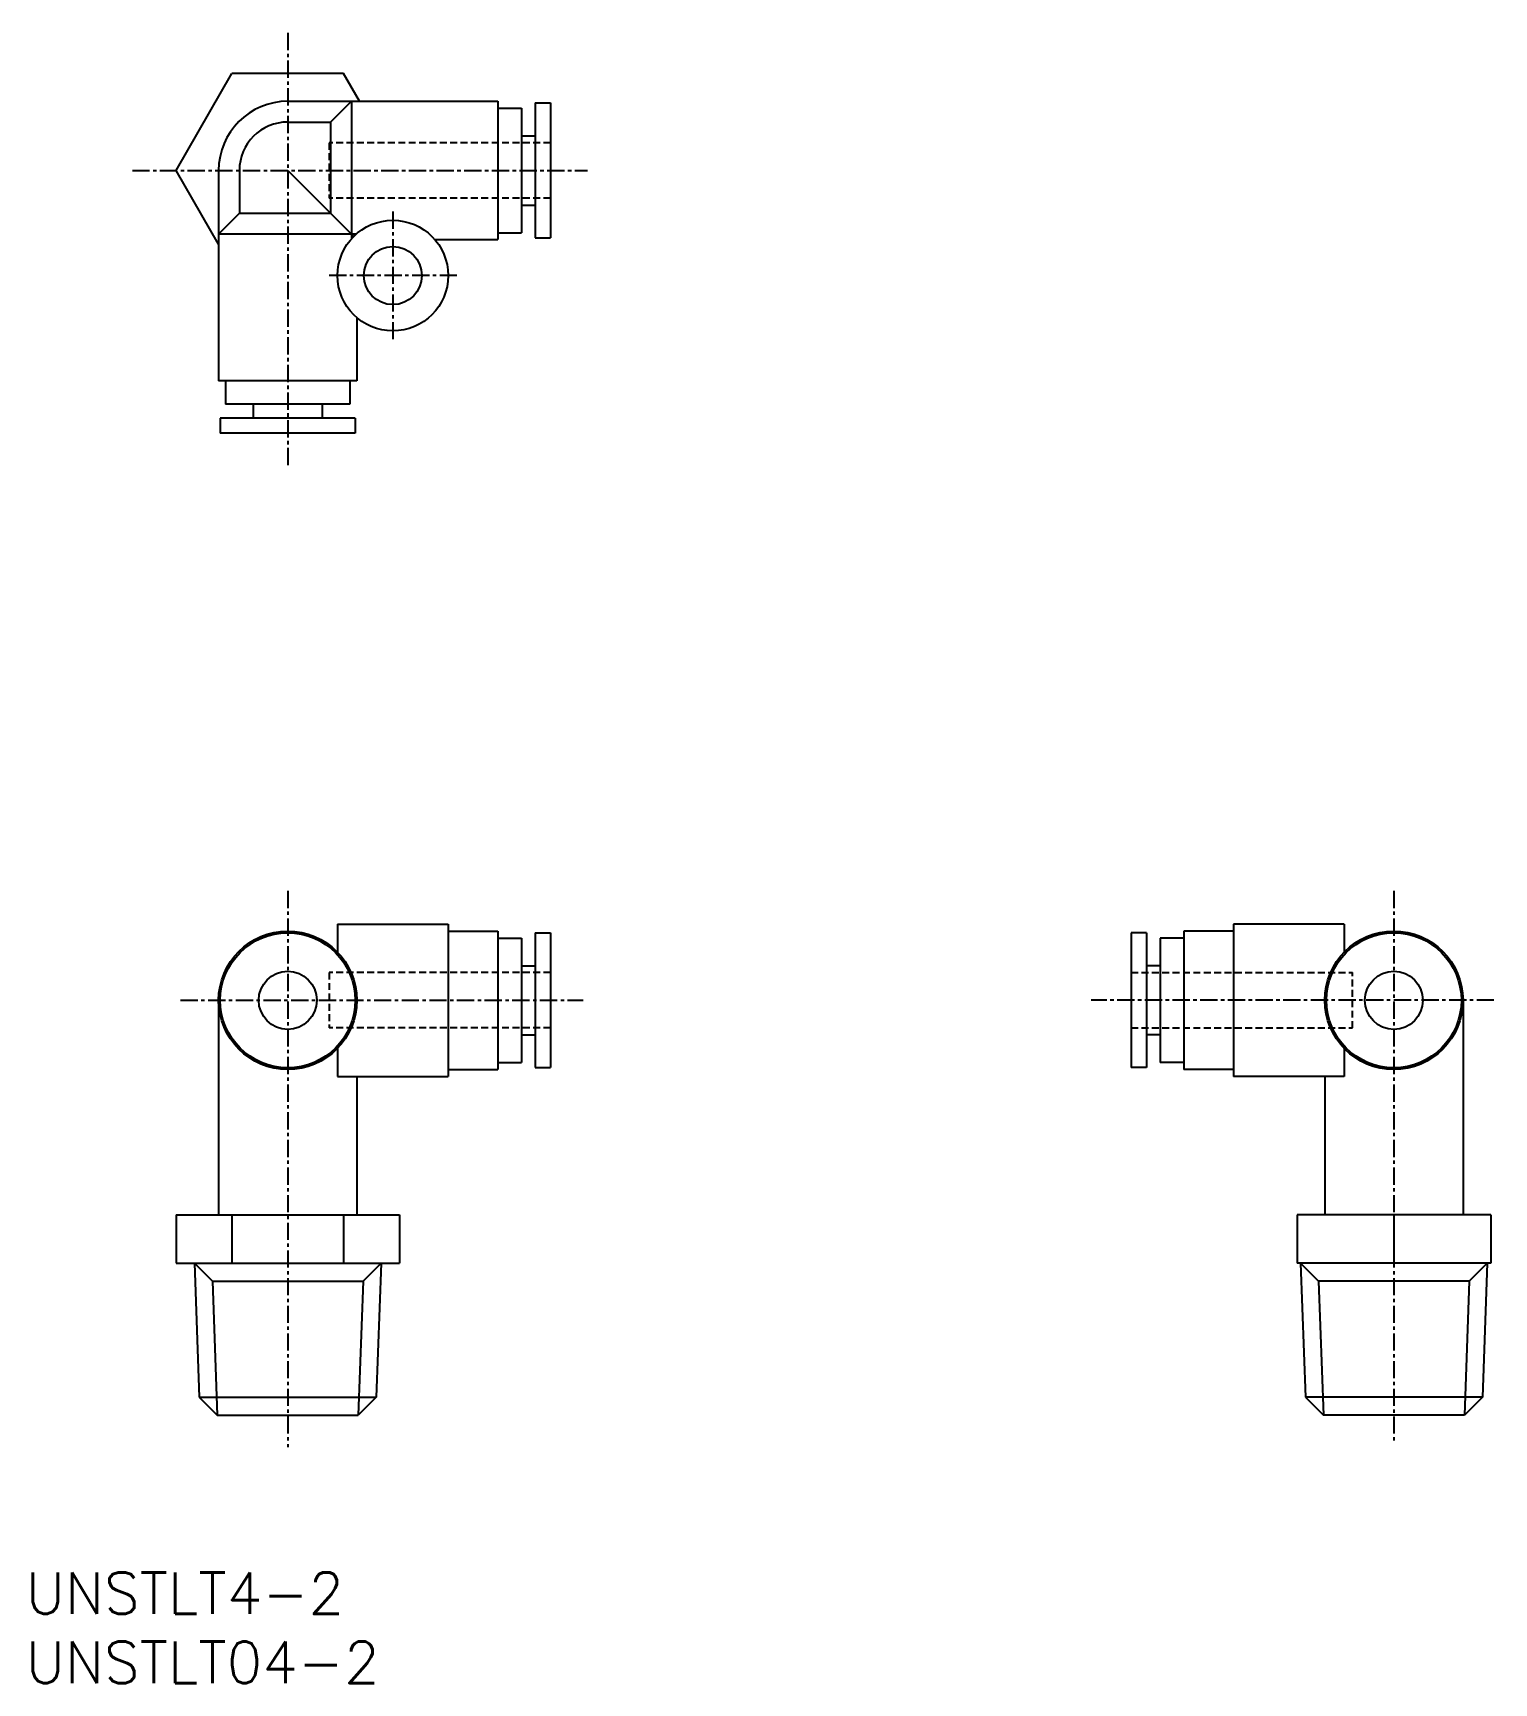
# Model space of a CAD drawing. Extents: x 1 to 106, y 0 to 119.
import ezdxf

# ---------------------------------------------------------------- set-up
doc = ezdxf.new("R2010")
doc.units = 0
doc.linetypes.add('CENTER', pattern=[2, 1.25, -0.25, 0.25, -0.25])
doc.linetypes.add('DASHED', pattern=[0.75, 0.5, -0.25])
doc.layers.get('0').update_dxf_attribs({"linetype": 'CONTINUOUS'})
doc.layers.add('CENTER', color=1, linetype='CENTER')
doc.styles.get("Standard").update_dxf_attribs({"font": 'txt.shx'})

# ---------------------------------------------------------------- blocks, each defined once
blk = doc.blocks.new('*U8')
at = {"color": 7, "linetype": 'CONTINUOUS'}
blk.add_text('UNSTLT04-2', height=3, dxfattribs=at).set_placement((0, 0))
blk = doc.blocks.new('*U9')
at = {"color": 7, "linetype": 'CONTINUOUS'}
blk.add_text('UNSTLT4-2', height=3, dxfattribs=at).set_placement((0, 5))

msp = doc.modelspace()

# ---------------------------------------------------------------- linework, layer by layer
at = {"color": 7, "linetype": 'CONTINUOUS'}
for p, q in [((10.86, 109.36), (14.9, 116.36)), ((22.98, 116.36), (14.9, 116.36)), ((24.14, 114.36), (22.98, 116.36)), ((18.94, 114.36), (34.14, 114.36)), ((23.54, 114.36), (22.04, 112.86)), ((23.54, 114.36), (23.54, 104.41)), ((34.14, 114.36), (34.14, 104.36)), ((34.14, 113.86), (35.84, 113.86)), ((35.84, 113.86), (35.84, 104.86)), ((36.84, 114.24), (36.84, 104.49)), ((36.84, 114.24), (37.94, 114.24)), ((37.94, 114.24), (37.94, 104.49)), ((18.94, 112.86), (22.04, 112.86)), ((22.04, 112.86), (22.04, 106.26)), ((35.84, 111.86), (36.84, 111.86)), ((13.94, 104.02), (10.86, 109.36)), ((13.94, 109.36), (13.94, 94.16)), ((15.44, 109.36), (15.44, 106.26)), ((18.94, 109.36), (23.71, 104.59)), ((13.94, 104.76), (15.44, 106.26)), ((15.44, 106.26), (22.04, 106.26)), ((35.84, 106.86), (36.84, 106.86)), ((23.89, 104.76), (13.94, 104.76)), ((29.58, 104.36), (34.14, 104.36)), ((34.14, 104.86), (35.84, 104.86)), ((36.84, 104.49), (37.94, 104.49)), ((23.94, 98.72), (23.94, 94.16)), ((23.94, 94.16), (13.94, 94.16)), ((14.44, 94.16), (14.44, 92.46)), ((23.44, 94.16), (23.44, 92.46)), ((23.44, 92.46), (14.44, 92.46)), ((16.44, 92.46), (16.44, 91.46)), ((21.44, 92.46), (21.44, 91.46)), ((14.06, 91.46), (14.06, 90.36)), ((23.81, 91.46), (14.06, 91.46)), ((23.81, 91.46), (23.81, 90.36)), ((23.81, 90.36), (14.06, 90.36)), ((22.54, 54.86), (22.54, 52.83)), ((22.54, 54.86), (30.54, 54.86)), ((30.54, 54.86), (30.54, 43.86)), ((30.54, 54.36), (34.14, 54.36)), ((34.14, 54.36), (34.14, 44.36)), ((34.14, 53.86), (35.84, 53.86)), ((35.84, 53.86), (35.84, 44.86)), ((36.84, 54.24), (36.84, 44.49)), ((36.84, 54.24), (37.94, 54.24)), ((37.94, 54.24), (37.94, 44.49)), ((81.04, 54.24), (79.94, 54.24)), ((79.94, 54.24), (79.94, 44.49)), ((81.04, 54.24), (81.04, 44.49)), ((83.74, 53.86), (82.04, 53.86)), ((82.04, 53.86), (82.04, 44.86)), ((87.34, 54.36), (83.74, 54.36)), ((83.74, 54.36), (83.74, 44.36)), ((87.34, 54.86), (87.34, 43.86)), ((95.34, 54.86), (87.34, 54.86)), ((95.34, 54.86), (95.34, 52.83)), ((22.51, 52.86), (22.54, 52.86)), ((95.37, 52.86), (95.34, 52.86)), ((35.84, 51.86), (36.84, 51.86)), ((82.04, 51.86), (81.04, 51.86)), ((13.94, 49.36), (13.94, 33.86)), ((103.94, 49.36), (103.94, 33.86)), ((35.84, 46.86), (36.84, 46.86)), ((82.04, 46.86), (81.04, 46.86)), ((22.54, 45.89), (22.54, 43.86)), ((95.34, 45.89), (95.34, 43.86)), ((30.54, 44.36), (34.14, 44.36)), ((34.14, 44.86), (35.84, 44.86)), ((36.84, 44.49), (37.94, 44.49)), ((81.04, 44.49), (79.94, 44.49)), ((83.74, 44.86), (82.04, 44.86)), ((87.34, 44.36), (83.74, 44.36)), ((22.54, 43.86), (30.54, 43.86)), ((23.94, 43.86), (23.94, 33.86)), ((95.34, 43.86), (87.34, 43.86)), ((93.94, 43.86), (93.94, 33.86)), ((10.86, 33.86), (27.02, 33.86)), ((10.86, 33.86), (10.86, 30.36)), ((14.9, 33.86), (14.9, 30.36)), ((22.98, 33.86), (22.98, 30.36)), ((27.02, 33.86), (27.02, 30.36)), ((91.94, 33.86), (91.94, 30.36)), ((105.94, 33.86), (91.94, 33.86)), ((98.94, 33.86), (98.94, 30.36)), ((105.94, 33.86), (105.94, 30.36)), ((10.86, 30.36), (27.02, 30.36)), ((12.19, 30.36), (13.49, 29.06)), ((12.19, 30.36), (12.54, 20.66)), ((25.69, 30.36), (24.39, 29.06)), ((25.69, 30.36), (25.34, 20.66)), ((105.94, 30.36), (91.94, 30.36)), ((92.19, 30.36), (93.49, 29.06)), ((92.19, 30.36), (92.54, 20.66)), ((105.69, 30.36), (104.39, 29.06)), ((105.69, 30.36), (105.34, 20.66)), ((13.49, 29.06), (24.39, 29.06)), ((13.49, 29.06), (13.84, 19.36)), ((24.39, 29.06), (24.04, 19.36)), ((104.39, 29.06), (93.49, 29.06)), ((93.49, 29.06), (93.84, 19.36)), ((104.39, 29.06), (104.04, 19.36)), ((12.54, 20.66), (13.84, 19.36)), ((12.54, 20.66), (25.34, 20.66)), ((25.34, 20.66), (24.04, 19.36)), ((92.54, 20.66), (93.84, 19.36)), ((105.34, 20.66), (92.54, 20.66)), ((105.34, 20.66), (104.04, 19.36)), ((13.84, 19.36), (24.04, 19.36)), ((104.04, 19.36), (93.84, 19.36))]:
    msp.add_line(p, q, dxfattribs=at)
at = {"color": 3, "linetype": 'DASHED'}
for p, q in [((37.94, 111.36), (21.94, 111.36)), ((21.94, 111.36), (21.94, 107.36)), ((37.94, 107.36), (21.94, 107.36)), ((37.94, 51.36), (21.94, 51.36)), ((21.94, 51.36), (21.94, 47.36)), ((79.94, 51.36), (95.94, 51.36)), ((95.94, 47.36), (95.94, 51.36)), ((37.94, 47.36), (21.94, 47.36)), ((79.94, 47.36), (95.94, 47.36))]:
    msp.add_line(p, q, dxfattribs=at)
at = {"color": 7, "linetype": 'CONTINUOUS'}
for centre, radius in [((26.54, 101.76), 4), ((26.54, 101.76), 2.1), ((18.94, 49.36), 5), ((18.94, 49.36), 4.88), ((98.94, 49.36), 5), ((98.94, 49.36), 4.88), ((18.94, 49.36), 2.1), ((98.94, 49.36), 2.1)]:
    msp.add_circle(centre, radius, dxfattribs=at)
for radius in [5, 3.5]:
    msp.add_arc((18.94, 109.36), radius, 90, 180, dxfattribs=at)
at = {"layer": 'CENTER', "color": 1, "linetype": 'CENTER'}
for p, q in [((18.94, 119.3), (18.94, 87.95)), ((7.7, 109.36), (40.63, 109.36)), ((26.54, 106.4), (26.54, 97.12)), ((31.18, 101.76), (21.9, 101.76)), ((18.94, 57.28), (18.94, 17.06)), ((98.94, 57.28), (98.94, 17.38)), ((11.18, 49.36), (40.31, 49.36)), ((106.18, 49.36), (77.05, 49.36))]:
    msp.add_line(p, q, dxfattribs=at)

# ---------------------------------------------------------------- block references
at = {"color": 7, "linetype": 'CONTINUOUS'}
for name in ['*U9', '*U8']:
    msp.add_blockref(name, (0, 0), dxfattribs=at)

doc.saveas('drawing.dxf')
